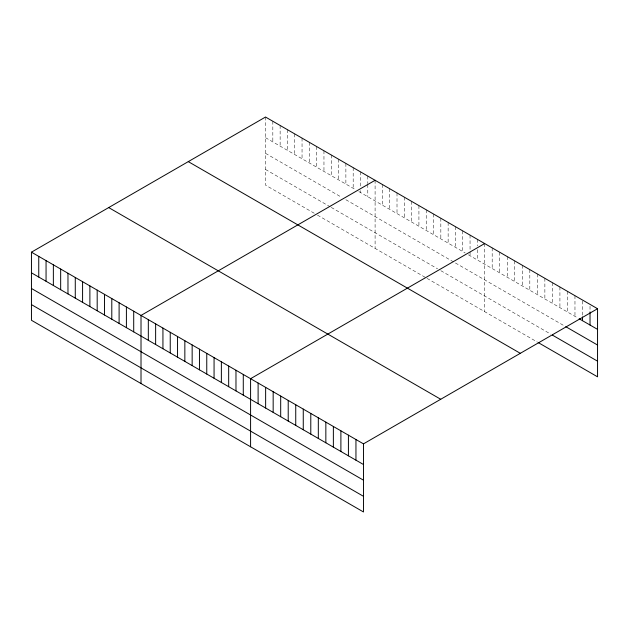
<?xml version="1.0" encoding="UTF-8"?>
<svg xmlns="http://www.w3.org/2000/svg" width="629" height="629" viewBox="0 0 629 629"><rect width="100%" height="100%" fill="white"/><g stroke="black" fill="none" stroke-linecap="round" stroke-linejoin="round"><path stroke-width="0.47" stroke-dasharray="3.15 2.36" d="M265.524 117.033L265.524 185.138L314.225 213.247M265.524 137.688L355.613 189.699M358.86 191.57L465.185 252.952M468.432 254.831L577.485 317.787M265.524 153.342L341.814 197.388M345.879 199.731L453.824 262.057M455.443 262.993L564.936 326.207M265.524 169.476L330.453 206.965M331.271 207.428L437.587 268.819M440.835 270.69L550.721 334.133M317.472 215.126L426.226 277.916M427.036 278.38L537.347 342.066M590.026 306.252L590.026 310.946M582.501 300.969L582.501 315.994M574.969 295.685L574.969 316.34M567.444 291.345L567.444 312M559.92 286.997L559.92 307.652M552.396 282.649L552.396 303.304M544.871 278.309L544.871 298.964M537.347 273.961L537.347 294.616M529.815 269.621L529.815 290.276M522.29 265.273L522.29 285.928M514.766 260.925L514.766 281.58M507.241 256.585L507.241 277.24M499.717 252.237L499.717 272.892M492.185 247.889L492.185 268.544M484.66 243.549L484.66 311.654M477.356 239.327L477.356 245.9M477.356 249.658L477.356 259.981M470.052 235.112L470.052 251.073M470.052 252.009L470.052 255.767M462.747 230.898L462.747 251.553M455.443 226.676L455.443 247.331M448.139 222.462L448.139 243.116M440.835 218.247L440.835 238.902M433.53 214.025L433.53 234.68M426.226 209.811L426.226 230.466M418.922 205.589L418.922 226.243M411.618 201.374L411.618 222.029M404.313 197.16L404.313 217.815M397.009 192.938L397.009 213.593M389.705 188.724L389.705 209.378M382.401 184.509L382.401 205.164M375.096 180.287L375.096 248.392M367.792 176.073L367.792 183.582M367.792 184.525L367.792 196.728M360.488 171.851L360.488 186.876M360.488 190.634L360.488 192.505M353.183 167.636L353.183 188.291M345.879 163.422L345.879 184.077M338.575 159.2L338.575 179.855M331.271 154.986L331.271 175.64M323.959 150.771L323.959 171.426M316.654 146.549L316.654 167.204M309.35 142.335L309.35 162.99M302.046 138.121L302.046 158.767M294.742 133.898L294.742 154.553M287.437 129.684L287.437 150.339M280.133 125.462L280.133 146.117M272.829 121.248L272.829 141.902"/><path stroke-width="0.94" d="M31.45 252.174L363.476 443.862L363.476 511.967L31.45 320.279L31.45 252.174L265.524 117.033L597.55 308.721L597.55 376.826L538.18 342.546M375.096 180.287L141.014 315.428L141.014 383.533M484.66 243.549L250.586 378.689L250.586 446.794M363.476 443.862L597.55 308.721M579.152 318.754L597.55 329.376M565.778 326.687L597.55 345.038M552.396 335.1L597.55 361.172M188.283 161.629L520.301 353.317M108.699 207.578L440.717 399.266M31.45 272.829L363.476 464.516M31.45 288.483L363.476 480.179M31.45 304.617L363.476 496.312M590.026 311.89L590.026 325.036M582.501 316.93L582.501 320.688M355.951 439.522L355.951 460.176M348.419 435.174L348.419 455.828M340.894 430.834L340.894 451.488M333.37 426.486L333.37 447.14M325.846 422.138L325.846 442.792M318.321 417.798L318.321 438.452M310.789 413.45L310.789 434.104M303.264 409.102L303.264 429.756M295.74 404.761L295.74 425.416M288.216 400.414L288.216 421.068M280.691 396.073L280.691 416.728M273.167 391.725L273.167 412.38M265.635 387.378L265.635 408.032M258.11 383.037L258.11 403.692M243.281 374.475L243.281 395.13M235.977 370.253L235.977 390.908M228.673 366.039L228.673 386.693M221.369 361.824L221.369 382.479M214.064 357.602L214.064 378.257M206.76 353.388L206.76 374.043M199.456 349.166L199.456 369.821M192.152 344.951L192.152 365.606M184.847 340.737L184.847 361.392M177.543 336.515L177.543 357.17M170.239 332.301L170.239 352.955M162.935 328.086L162.935 348.741M155.63 323.864L155.63 344.519M148.326 319.65L148.326 340.305M133.71 311.213L133.71 331.868M126.405 306.999L126.405 327.654M119.101 302.777L119.101 323.432M111.797 298.563L111.797 319.218M104.493 294.348L104.493 315.003M97.188 290.126L97.188 310.781M89.884 285.912L89.884 306.567M82.58 281.698L82.58 302.345M75.276 277.475L75.276 298.13M67.971 273.261L67.971 293.916M60.667 269.039L60.667 289.694M53.363 264.825L53.363 285.48M46.059 260.61L46.059 281.265M38.754 256.388L38.754 277.043"/></g></svg>
